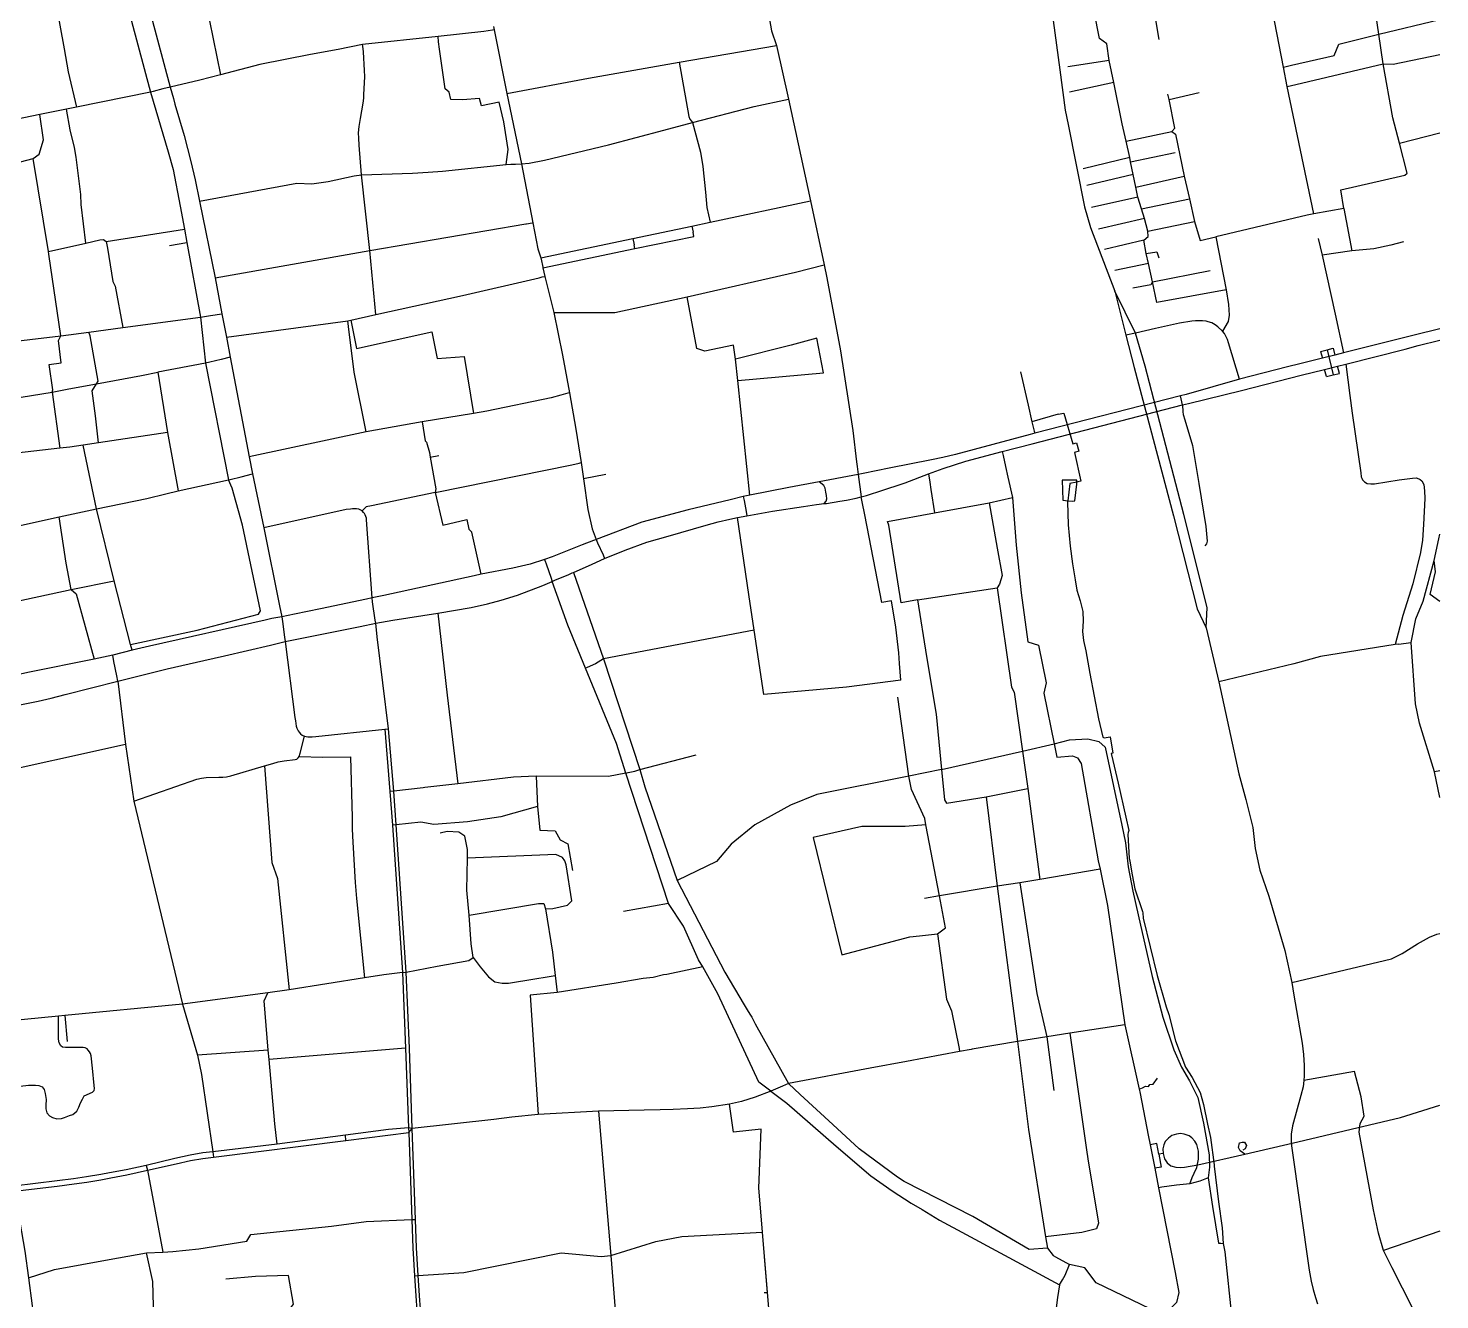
# Model space of a CAD drawing. Header units: inches. Extents: x 13422356 to 13429837, y 3670563 to 3675063.
# Drawn here: x 13427686 to 13429836, y 3672074 to 3674012 of the extents above; entities that cross this region are included whole.
import ezdxf

# ---------------------------------------------------------------- set-up
doc = ezdxf.new("R2010")
doc.units = ezdxf.units.IN
doc.header["$MEASUREMENT"] = 0

msp = doc.modelspace()

# ---------------------------------------------------------------- linework, layer by layer
for points in [[(13427700.8, 3674946.3), (13427706.7, 3674923.2), (13427725.2, 3674836.1), (13427767.2, 3674649.1), (13427769.8, 3674634.8), (13427805, 3674423.3), (13427826.2, 3674293.6), (13427841, 3674193.4), (13427847.6, 3674152.4), (13427853.1, 3674118.2), (13427862.6, 3674072.5), (13427873.4, 3674030.3), (13427902.6, 3673922.2), (13427907.4, 3673904.5)], [(13427935.4, 3674308.5), (13427950, 3674213.2), (13427945, 3674170.5), (13427961.7, 3674064.5), (13427957.1, 3674050.5), (13427979.4, 3673940.7)], [(13427795.8, 3674288.7), (13427814.2, 3674188), (13427843.8, 3674022.8), (13427872.5, 3673914.6), (13427899.4, 3673823.3), (13427907.1, 3673796.5), (13427917.9, 3673740.9), (13427924.4, 3673705.5), (13427928.1, 3673685.4), (13427949, 3673571.5), (13427956.6, 3673501.6), (13427991.2, 3673323.5)], [(13429217.6, 3674197.6), (13429227.8, 3674149.8), (13429234.6, 3674117.7), (13429247.4, 3674023.8), (13429257.7, 3673948.3), (13429266.1, 3673887.1), (13429270.6, 3673865), (13429295.5, 3673739.4), (13429304.7, 3673708.4), (13429341.5, 3673611.3)], [(13427702.5, 3674165.4), (13427707.6, 3674129.1), (13427710.6, 3674122.7), (13427719.9, 3674112.5), (13427722.1, 3674106.2), (13427723, 3674087.4), (13427724, 3674074.5), (13427729.4, 3674045.9), (13427734.6, 3674016.4), (13427740.9, 3673980.3), (13427747.3, 3673945.2), (13427759.8, 3673891.7)], [(13428806.5, 3674077), (13428818.7, 3674007.9), (13428826.3, 3673985.3), (13428844.6, 3673903.8), (13428877.8, 3673748.9), (13428898.6, 3673651.5), (13428902.8, 3673631.5), (13428923.4, 3673520.3), (13428942.2, 3673398.9), (13428948.1, 3673351)], [(13429453, 3674068.9), (13429434.8, 3674065.3), (13429396.4, 3674057.6), (13429402.8, 3674027.6), (13429408.7, 3673994.4)], [(13429743.6, 3674002.9), (13429736.9, 3674047.7), (13429836.4, 3674070.1)], [(13429598.5, 3673952.6), (13429578.7, 3674055)], [(13429511.3, 3673613.2), (13429405.3, 3673594.1), (13429398.8, 3673625.1), (13429392.8, 3673653.4), (13429389.5, 3673668.7), (13429385.7, 3673689), (13429392.1, 3673694.2), (13429391.8, 3673702.7), (13429386.7, 3673721.9), (13429382.2, 3673736.4), (13429376.4, 3673754.6), (13429373.4, 3673769.5), (13429369.5, 3673788.9), (13429365.6, 3673808.1), (13429364.2, 3673814.6), (13429358.7, 3673839.9), (13429352.9, 3673866.1), (13429340.7, 3673926.5), (13429340.1, 3673929.3), (13429332.9, 3673962.7), (13429329.3, 3673988), (13429318, 3673996.1), (13429310.1, 3674037.3)], [(13429598.5, 3673952.6), (13429610.8, 3673955.5), (13429675.6, 3673970.2), (13429682.5, 3673987.3), (13429743.6, 3674002.9), (13429836.4, 3674025.1)], [(13428380.3, 3674006.8), (13428310.8, 3673999.4), (13428195.6, 3673987.2), (13428158.5, 3673979.6), (13428116.1, 3673971.8), (13428038.9, 3673956.5), (13427979.4, 3673940.7), (13427947.8, 3673932.5), (13427902.6, 3673922.2)], [(13428311.3, 3673991.1), (13428310.8, 3673999.4)], [(13428393.7, 3674008.9), (13428380.3, 3674006.8)], [(13428396, 3674009.3), (13428393.7, 3674008.9)], [(13428395, 3674014.3), (13428396, 3674009.3), (13428415.5, 3673912.2), (13428437.5, 3673805.1), (13428454.9, 3673715.3), (13428462.4, 3673675.8), (13428467, 3673661.7), (13428468, 3673657.5)], [(13429774.9, 3673836.5), (13429764.9, 3673875.3), (13429750.5, 3673957.5), (13429743.6, 3674002.9)], [(13428195.9, 3673984.7), (13428195.6, 3673987.2)], [(13428197, 3673975.7), (13428195.9, 3673984.7)], [(13428313, 3673980), (13428311.3, 3673991.1)], [(13428414.4, 3673804.2), (13428417.3, 3673827.2), (13428410.8, 3673869.4), (13428403.9, 3673899.2), (13428376.7, 3673893.4), (13428374, 3673904.9), (13428347.9, 3673902.9), (13428329.9, 3673903.2), (13428327.5, 3673914.5), (13428321.7, 3673919.7), (13428313, 3673980)], [(13428415.5, 3673912.2), (13428539.6, 3673935.8), (13428677.7, 3673959.9), (13428826.3, 3673985.3)], [(13428216, 3673575.4), (13428206.5, 3673673.1), (13428193.8, 3673788.5), (13428190.4, 3673833.4), (13428189.9, 3673844.1), (13428189.6, 3673852.5), (13428190.4, 3673862.3), (13428192.3, 3673874.3), (13428196.8, 3673897.8), (13428197.4, 3673905.2), (13428197.7, 3673910.5), (13428199.1, 3673938.1), (13428198.7, 3673947.6), (13428197, 3673975.7)], [(13428677.7, 3673959.9), (13428692.6, 3673877.4), (13428694.4, 3673873.3), (13428696.9, 3673870.2), (13428698.3, 3673867.9), (13428710.6, 3673823.1), (13428713.8, 3673801.2), (13428717.9, 3673761.9), (13428720, 3673738.4), (13428725.1, 3673716.4)], [(13429332.9, 3673962.7), (13429270.1, 3673952.8)], [(13429604.2, 3673923), (13429617.1, 3673926.1), (13429750.5, 3673957.5), (13429765.7, 3673957.2), (13429836.4, 3673971.9)], [(13429644.8, 3673729), (13429604.2, 3673923), (13429598.5, 3673952.6)], [(13427876.8, 3673915.5), (13427872.5, 3673914.6), (13427759.8, 3673891.7), (13427744.7, 3673888.7), (13427703.8, 3673880.1), (13427623.2, 3673863.6), (13427523.4, 3673847.5), (13427441.2, 3673831.3)], [(13427891.6, 3673919.3), (13427876.8, 3673915.5)], [(13427902.6, 3673922.2), (13427891.6, 3673919.3)], [(13429340.1, 3673929.3), (13429272.5, 3673914.6)], [(13429424.4, 3673903.3), (13429470.1, 3673913.7)], [(13427907.4, 3673904.5), (13427909.8, 3673896.3)], [(13427909.8, 3673896.3), (13427923.7, 3673848.3), (13427934.2, 3673808.7), (13427940.4, 3673780.8), (13427947.3, 3673748.4), (13427970.9, 3673631.3), (13427981.1, 3673576.8), (13427988.3, 3673541.1), (13427993.9, 3673510.4), (13428022.8, 3673358.5), (13428027.9, 3673332.6), (13428045.1, 3673250.3)], [(13428437.5, 3673805.1), (13428449.6, 3673806), (13428472.6, 3673810.9), (13428570.1, 3673834.2), (13428654.3, 3673856.4), (13428698.3, 3673867.9), (13428792.2, 3673892.7), (13428844.6, 3673903.8)], [(13429428.3, 3673854.6), (13429433.1, 3673859.3), (13429424.4, 3673903.3), (13429422.1, 3673911.3)], [(13427693.9, 3673813.2), (13427702.9, 3673819.8), (13427709.5, 3673841.8), (13427703.8, 3673880.1)], [(13427774.2, 3673684.5), (13427767, 3673743.3), (13427766.3, 3673758.2), (13427759.5, 3673815.3), (13427757, 3673830.2), (13427750, 3673857.2), (13427744.7, 3673888.7)], [(13429358.7, 3673839.9), (13429428.3, 3673854.6)], [(13429428.3, 3673854.6), (13429433.7, 3673850.5), (13429447.1, 3673786.5), (13429455.2, 3673751.8), (13429462.7, 3673717.5), (13429471.5, 3673688.1), (13429495.4, 3673693.8)], [(13429774.9, 3673836.5), (13429836.4, 3673852.4)], [(13429690.4, 3673737), (13429685.7, 3673765.5), (13429776.9, 3673786.5), (13429783.5, 3673788.1), (13429786.7, 3673790.8), (13429774.9, 3673836.5)], [(13427623.7, 3673795.2), (13427693.9, 3673813.2)], [(13427735.9, 3673543.3), (13427717.7, 3673667.7), (13427717.1, 3673671.7), (13427693.9, 3673813.2)], [(13428193.8, 3673788.5), (13428271.6, 3673791), (13428295.5, 3673792.4), (13428317.4, 3673794.2), (13428414.4, 3673804.2), (13428421.3, 3673804.8)], [(13428421.3, 3673804.8), (13428428.4, 3673804.9)], [(13428428.4, 3673804.9), (13428437.5, 3673805.1)], [(13429364.2, 3673814.6), (13429293.4, 3673797.5)], [(13429365.6, 3673808.1), (13429433.4, 3673822.3)], [(13427947.3, 3673748.4), (13428095.3, 3673775.7), (13428118.6, 3673774.5), (13428143.2, 3673778.4), (13428182.6, 3673787), (13428193.8, 3673788.5)], [(13429369.5, 3673788.9), (13429298.7, 3673771.9)], [(13429373.4, 3673769.5), (13429447.1, 3673786.5)], [(13428467, 3673661.7), (13428607.4, 3673691.4), (13428697.1, 3673710.4), (13428725.1, 3673716.4), (13428877.8, 3673748.9)], [(13429376.4, 3673754.6), (13429305.9, 3673738.4)], [(13429382.2, 3673736.4), (13429455.2, 3673751.8)], [(13429386.7, 3673721.9), (13429316.4, 3673705.6)], [(13429690.4, 3673737), (13429644.8, 3673729), (13429634.5, 3673726.9), (13429495.4, 3673693.8)], [(13429690.4, 3673737), (13429702.6, 3673672.5)], [(13427717.1, 3673671.7), (13427774.2, 3673684.5), (13427795.4, 3673689.3), (13427800.9, 3673690), (13427805.3, 3673686.9), (13427924.4, 3673705.5)], [(13427970.9, 3673631.3), (13428206.5, 3673673.1), (13428444.5, 3673713.7), (13428445.5, 3673713.8)], [(13428445.5, 3673713.8), (13428454, 3673715.1)], [(13428454, 3673715.1), (13428454.9, 3673715.3)], [(13428697.1, 3673710.4), (13428699.1, 3673700.8)], [(13428700.4, 3673694.6), (13428699.1, 3673700.8)], [(13429391.8, 3673702.7), (13429462.7, 3673717.5)], [(13427805.3, 3673686.9), (13427806.9, 3673676.9), (13427815.1, 3673626), (13427818.8, 3673618.5), (13427830.4, 3673555.7)], [(13427901.5, 3673680.5), (13427928.1, 3673685.4)], [(13428470.4, 3673646.7), (13428610.4, 3673675.9), (13428700.4, 3673694.6)], [(13428607.4, 3673691.4), (13428609.2, 3673681.9)], [(13428610.4, 3673675.9), (13428609.2, 3673681.9)], [(13429385.7, 3673689), (13429325.9, 3673674.5)], [(13429495.4, 3673693.8), (13429511.3, 3673613.2)], [(13429651.4, 3673691.6), (13429657.5, 3673665.9), (13429676.9, 3673576.3), (13429689.8, 3673517)], [(13429736.3, 3673675.5), (13429702.6, 3673672.5), (13429657.5, 3673665.9)], [(13429761.9, 3673681.1), (13429736.3, 3673675.5)], [(13429781.1, 3673686.1), (13429761.9, 3673681.1)], [(13428468, 3673657.5), (13428469.7, 3673650.1)], [(13429389.5, 3673668.7), (13429405.6, 3673671.2), (13429408.3, 3673661.7)], [(13428464.6, 3673631.7), (13428469.2, 3673632.8)], [(13428469.2, 3673632.8), (13428473.3, 3673633.7)], [(13428469.7, 3673650.1), (13428470.2, 3673647.7), (13428470.4, 3673646.7), (13428473.3, 3673633.7), (13428487.1, 3673578.6), (13428500.1, 3673513.4), (13428510.6, 3673456.1), (13428520.7, 3673400.6), (13428528.7, 3673349.9), (13428532.2, 3673325.4)], [(13428487.1, 3673578.6), (13428580, 3673578.7), (13428690.2, 3673602.6), (13428855.3, 3673639.9), (13428898.6, 3673651.5)], [(13429392.8, 3673653.4), (13429341.5, 3673642.8)], [(13429398.8, 3673625.1), (13429486.6, 3673642.4)], [(13428173.2, 3673566), (13428177.8, 3673567), (13428216, 3673575.4), (13428347.7, 3673604.4), (13428464.6, 3673631.7)], [(13429341.5, 3673611.3), (13429358.4, 3673544), (13429370.8, 3673494.6)], [(13429387.6, 3673496.8), (13429373, 3673547), (13429341.5, 3673611.3)], [(13429398.8, 3673625.1), (13429396.4, 3673620.9), (13429368.9, 3673615.8)], [(13429511.3, 3673613.2), (13429514.6, 3673590.8), (13429515.5, 3673574.6), (13429514, 3673564.8), (13429505.3, 3673550.2)], [(13428785.4, 3673300.5), (13428767.3, 3673474.8), (13428763.8, 3673507.7), (13428760.5, 3673528.9), (13428717.2, 3673519.7), (13428704.9, 3673523.9), (13428690.2, 3673602.6)], [(13427735.9, 3673543.3), (13427778.9, 3673548.8), (13427830.4, 3673555.7), (13427949, 3673571.5), (13427951.9, 3673572)], [(13427951.9, 3673572), (13427963.9, 3673574.1)], [(13427963.9, 3673574.1), (13427981.1, 3673576.8)], [(13427790.1, 3673469.9), (13427792.7, 3673474.1), (13427780.7, 3673543.3), (13427778.9, 3673548.8)], [(13427988.3, 3673541.1), (13428173.2, 3673566)], [(13428201.2, 3673396.7), (13428182.9, 3673487.6), (13428174.2, 3673557.5), (13428173.2, 3673566)], [(13428177.8, 3673567), (13428186.2, 3673523.7), (13428301.2, 3673549.4), (13428309.4, 3673508.3), (13428350.5, 3673511.5), (13428364.6, 3673424.9)], [(13429531.4, 3673477.2), (13429514.9, 3673532.4), (13429513.3, 3673537.6), (13429510.8, 3673542.8), (13429508.4, 3673546.6), (13429505.3, 3673550.2), (13429498.3, 3673556.7), (13429494.2, 3673559.8), (13429489.3, 3673562.8), (13429483.9, 3673564.6), (13429480.4, 3673565.4), (13429475.3, 3673566), (13429471.1, 3673566.1), (13429464.5, 3673566), (13429458.7, 3673565.5), (13429439.9, 3673562.2), (13429403.4, 3673554.3), (13429373, 3673547), (13429358.4, 3673544)], [(13429836.4, 3673553.9), (13429797.7, 3673544.2)], [(13427059.1, 3673434.4), (13427105.3, 3673441.6), (13427275.5, 3673468.7), (13427280.1, 3673469.4), (13427359, 3673485.2), (13427375, 3673487.9), (13427487, 3673508.1), (13427527.1, 3673515.4), (13427561.7, 3673520.8), (13427600.1, 3673526.8), (13427641.1, 3673531.7), (13427735.9, 3673543.3)], [(13427722.6, 3673457.4), (13427723.6, 3673460.9), (13427718.5, 3673499.3), (13427736.3, 3673502.1), (13427732.3, 3673535.9), (13427735.9, 3673543.3)], [(13428767.3, 3673474.8), (13428898, 3673486.8), (13428887.4, 3673539.6), (13428848.6, 3673529), (13428763.8, 3673507.7)], [(13429781.4, 3673540.1), (13429751, 3673532.4), (13429689.8, 3673517), (13429676.8, 3673513.8), (13429657.6, 3673509), (13429623.1, 3673500.3), (13429604.3, 3673495.6), (13429531.4, 3673477.2), (13429450.1, 3673453.9)], [(13429797.7, 3673544.2), (13429781.4, 3673540.1)], [(13429783.7, 3673523), (13429803.7, 3673528.5)], [(13429803.7, 3673528.5), (13429836.4, 3673536.7)], [(13427980.4, 3673506.8), (13427962.9, 3673503)], [(13427993.9, 3673510.4), (13427980.4, 3673506.8)], [(13429453.9, 3673439.9), (13429534.3, 3673459.7), (13429625.6, 3673482.9), (13429660.8, 3673491.9), (13429680.6, 3673496.9), (13429693.2, 3673500.1), (13429783.7, 3673523)], [(13429655, 3673519.2), (13429664.9, 3673521.8), (13429674.2, 3673524.2)], [(13429655, 3673519.2), (13429657.6, 3673509)], [(13429664.9, 3673521.8), (13429674.2, 3673483.7)], [(13429674.2, 3673524.2), (13429676.8, 3673513.8)], [(13427615.1, 3673440.2), (13427722.6, 3673457.4), (13427748.2, 3673462.1), (13427790.1, 3673469.9), (13427859.1, 3673482.8), (13427883.7, 3673487.8)], [(13427962.9, 3673503), (13427956.6, 3673501.6), (13427883.7, 3673487.8)], [(13427883.7, 3673487.8), (13427898.5, 3673396)], [(13429197.9, 3673488.4), (13429209.3, 3673437.3)], [(13429370.8, 3673494.6), (13429431.1, 3673268.6)], [(13429446.5, 3673270.6), (13429400.8, 3673446), (13429387.6, 3673496.8)], [(13429663.7, 3673481), (13429660.8, 3673491.9)], [(13429663.7, 3673481), (13429674.2, 3673483.7), (13429683.5, 3673485.9)], [(13429683.5, 3673485.9), (13429680.6, 3673496.9)], [(13429693.2, 3673500.1), (13429699.5, 3673452.1)], [(13427793.3, 3673380.2), (13427788.6, 3673421.4), (13427784, 3673459.2), (13427790.1, 3673469.9)], [(13427722.6, 3673457.4), (13427734.3, 3673371.8)], [(13428497.9, 3673452.7), (13428483.1, 3673448.7), (13428384.9, 3673428.2), (13428364.6, 3673424.9), (13428286.5, 3673412.2), (13428201.2, 3673396.7), (13428022.8, 3673358.5)], [(13428508.2, 3673455.5), (13428497.9, 3673452.7)], [(13428510.6, 3673456.1), (13428508.2, 3673455.5)], [(13429450.1, 3673453.9), (13429441.5, 3673451.8), (13429219.5, 3673394.5), (13429212.8, 3673392.8)], [(13429215.7, 3673378.7), (13429444.7, 3673438), (13429453.9, 3673439.9)], [(13429444.7, 3673438), (13429441.5, 3673451.8)], [(13429699.5, 3673452.1), (13429702.9, 3673425.3)], [(13429209.3, 3673437.3), (13429215, 3673412)], [(13429255.2, 3673423.6), (13429215, 3673412)], [(13429255.2, 3673423.6), (13429264, 3673425.3), (13429277.4, 3673378.4), (13429283.3, 3673380.2), (13429286.9, 3673367.2), (13429280.2, 3673365.2), (13429289.7, 3673321.4), (13429285, 3673320.4)], [(13429444.7, 3673438), (13429445.3, 3673427.4)], [(13429445.3, 3673427.4), (13429445.5, 3673423.4), (13429448.1, 3673415.3)], [(13429702.9, 3673425.3), (13429716.3, 3673334.2), (13429717, 3673328.3), (13429717.6, 3673326.2), (13429718.8, 3673323.7), (13429721.6, 3673320.6), (13429726.1, 3673318.3), (13429731.4, 3673317.5), (13429737.2, 3673317.5), (13429774.8, 3673323.6), (13429794.7, 3673326.3), (13429801, 3673326.5), (13429806.6, 3673324.3), (13429809.4, 3673322), (13429812.4, 3673316.6), (13429813.1, 3673306.9), (13429813.5, 3673295.3), (13429811.9, 3673255.5), (13429810.1, 3673231.9), (13429807.2, 3673212.9), (13429795.5, 3673165.1), (13429780.4, 3673117.1), (13429768.4, 3673072.6)], [(13427898.5, 3673396), (13427793.3, 3673380.2), (13427770.1, 3673376.7)], [(13427898.5, 3673396), (13427915, 3673306.7)], [(13428286.5, 3673412.2), (13428290.8, 3673383.2), (13428293.1, 3673381.1), (13428297.6, 3673365.1), (13428298.8, 3673358.4), (13428307.2, 3673309.9), (13428306.2, 3673304.1)], [(13429215, 3673412), (13429218.7, 3673397.6)], [(13429218.7, 3673397.6), (13429219.5, 3673394.5)], [(13429448.1, 3673415.3), (13429459.7, 3673375.9)], [(13427770.1, 3673376.7), (13427749.6, 3673373.6), (13427734.3, 3673371.8), (13427628.5, 3673359.5)], [(13427790.1, 3673279.2), (13427770.1, 3673376.7)], [(13429212.8, 3673392.8), (13429098.7, 3673362.1), (13429079.5, 3673357.7), (13429062.4, 3673354.2), (13428998, 3673341.4), (13428958.1, 3673333.4), (13428950.4, 3673331.8), (13428942.4, 3673330.3), (13428891.1, 3673320.6), (13428845.1, 3673311.8), (13428785.4, 3673300.5), (13428775.5, 3673298.1), (13428755.5, 3673293.2), (13428691.5, 3673278.1), (13428621, 3673258.9), (13428551.4, 3673232.9)], [(13428922.7, 3673291), (13428932.9, 3673292.6), (13428947.5, 3673295.9), (13428955.3, 3673297.7), (13428963.2, 3673300), (13428968, 3673301.4), (13428983.7, 3673306.2), (13429022.2, 3673319.3), (13429057.6, 3673332.6), (13429079.9, 3673340.9), (13429114.5, 3673352.2), (13429169.9, 3673366.7), (13429215.7, 3673378.7)], [(13429459.7, 3673375.9), (13429469.3, 3673317.9), (13429480.3, 3673252.3), (13429482, 3673230), (13429481.1, 3673226), (13429478.4, 3673223)], [(13428298.8, 3673358.4), (13428311.7, 3673360.5)], [(13429169.9, 3673366.7), (13429171.5, 3673360.8)], [(13429171.5, 3673360.8), (13429175.1, 3673343.8)], [(13428010.7, 3673328.4), (13428027.9, 3673332.6)], [(13428306.2, 3673304.1), (13428514.6, 3673346.5)], [(13428514.6, 3673346.5), (13428525.7, 3673349)], [(13428525.7, 3673349), (13428528.7, 3673349.9)], [(13428566, 3673331.9), (13428532.2, 3673325.4)], [(13428948.1, 3673351), (13428949, 3673343.7), (13428950.4, 3673331.8), (13428955.3, 3673297.7)], [(13429057.6, 3673332.6), (13429059.6, 3673320.2)], [(13429175.1, 3673343.8), (13429178.6, 3673327.5), (13429185.8, 3673296.9)], [(13427644.3, 3673247.6), (13427733.3, 3673267.3), (13427790.1, 3673279.2), (13427867.1, 3673295.4), (13427896.2, 3673302.5), (13427915, 3673306.7), (13427991.2, 3673323.5), (13427993.9, 3673324.1)], [(13427842.3, 3673072.6), (13427943.9, 3673094.5), (13428037, 3673118.7), (13428040, 3673124.2), (13428012.8, 3673254.7), (13427997.2, 3673310.7), (13427991.2, 3673323.5)], [(13427993.9, 3673324.1), (13428010.7, 3673328.4)], [(13428532.2, 3673325.4), (13428538.9, 3673278.4), (13428545.3, 3673249), (13428551.4, 3673232.9)], [(13428902.1, 3673299.6), (13428901.3, 3673304.8), (13428900.3, 3673310.8), (13428898.3, 3673315.1), (13428891.1, 3673320.6)], [(13429059.6, 3673320.2), (13429061.2, 3673309)], [(13429261.5, 3673322.9), (13429262.5, 3673292.6), (13429266.6, 3673291.9), (13429269.7, 3673291.6), (13429276.8, 3673291), (13429280.6, 3673291.4), (13429283.7, 3673317), (13429283.6, 3673320.1), (13429283.6, 3673323.3), (13429261.5, 3673322.9)], [(13429285, 3673320.4), (13429283.6, 3673320.1), (13429273, 3673318.2), (13429269.7, 3673291.6), (13429269.6, 3673290.2), (13429270.6, 3673255.1), (13429273.4, 3673222.6), (13429277.1, 3673195.6), (13429281.1, 3673171.4), (13429283.5, 3673155.3), (13429288.7, 3673139.2), (13429293, 3673123), (13429293.1, 3673108.4), (13429292.3, 3673092.6), (13429294, 3673078.6), (13429297.1, 3673063.1), (13429303.2, 3673028.6), (13429316.4, 3672959.2), (13429323, 3672931.6), (13429325.2, 3672930.3)], [(13428306.2, 3673304.1), (13428209.2, 3673284.1), (13428201, 3673282.5), (13428195, 3673276.4)], [(13428306.2, 3673304.1), (13428318.1, 3673254.7), (13428354.3, 3673263.1), (13428357.6, 3673248.6), (13428361.9, 3673244.1)], [(13428775.5, 3673298.1), (13428776.9, 3673292.2)], [(13428776.9, 3673292.2), (13428779.9, 3673275.5)], [(13428887.3, 3673285.8), (13428899, 3673287.4), (13428902.2, 3673287.8), (13428922.7, 3673291)], [(13428899, 3673287.4), (13428901.9, 3673291.1), (13428902.7, 3673294.5), (13428902.1, 3673299.6)], [(13428956.9, 3673290), (13428955.3, 3673297.7)], [(13428960.8, 3673270.4), (13428956.9, 3673290)], [(13429061.2, 3673309), (13429066.7, 3673273.3)], [(13429066.7, 3673273.3), (13429150.1, 3673288.4), (13429185.8, 3673296.9)], [(13429150.1, 3673288.4), (13429162.4, 3673219.4), (13429169.8, 3673178), (13429165.7, 3673164.9), (13429162.1, 3673159), (13429184.3, 3673007.9), (13429188.4, 3673000.2), (13429200.8, 3672910), (13429209.1, 3672853.2)], [(13429185.8, 3673296.9), (13429191.4, 3673224.1), (13429199.1, 3673151.4), (13429208.9, 3673076.6), (13429225.4, 3673071.8), (13429237, 3673014.1), (13429233.5, 3672998.8), (13429249, 3672921.4)], [(13427752, 3673156.7), (13427744.2, 3673196.8), (13427733.3, 3673267.3)], [(13427817.3, 3673169.9), (13427790.1, 3673279.2)], [(13428195, 3673276.4), (13428193.1, 3673277.6), (13428189.8, 3673278.7), (13428186.4, 3673279.2), (13428183.7, 3673279.3), (13428180.4, 3673279.3), (13428177.4, 3673279), (13428170.9, 3673278.2), (13428045.1, 3673250.3)], [(13428210.4, 3673143.6), (13428201.8, 3673262.6), (13428201.4, 3673265.4), (13428200.7, 3673267.9), (13428199.8, 3673270.1), (13428198.7, 3673272.2), (13428197.3, 3673274.1), (13428195, 3673276.4)], [(13428517.1, 3673182.6), (13428545.6, 3673195.2), (13428564.4, 3673203.9), (13428595.6, 3673216.7), (13428628.5, 3673228.6), (13428661.1, 3673237.8), (13428719, 3673254.7), (13428737.4, 3673259.8), (13428755.3, 3673263.8), (13428766.6, 3673266.1), (13428781.1, 3673269), (13428820.1, 3673275.7), (13428867.4, 3673283), (13428887.3, 3673285.8)], [(13428779.9, 3673275.5), (13428781.1, 3673269)], [(13429015.5, 3673018.4), (13429013.5, 3673043.6), (13429012.7, 3673060.2), (13429007.7, 3673099.1), (13429001.1, 3673139.1), (13428986.6, 3673136.6), (13428960.8, 3673270.4)], [(13429041, 3673140.9), (13429016.3, 3673136.1), (13428997.3, 3673254.8), (13428995, 3673260.3), (13429066.7, 3673273.3)], [(13429431.1, 3673268.6), (13429466.9, 3673127.3), (13429480.5, 3673098)], [(13429480.5, 3673098), (13429482, 3673129.3), (13429446.5, 3673270.6)], [(13428045.1, 3673250.3), (13428069.3, 3673131.4), (13428072.7, 3673115.1)], [(13428807.1, 3672996.3), (13428792.3, 3673094.7), (13428784.2, 3673149), (13428766.6, 3673266.1)], [(13428530.3, 3673224.6), (13428484.4, 3673206.5), (13428472.9, 3673202), (13428451.1, 3673194.9), (13428424.6, 3673189.2), (13428376.4, 3673179.7), (13428365.6, 3673177.5), (13428227.8, 3673147.4), (13428210.4, 3673143.6)], [(13428376.4, 3673179.7), (13428361.9, 3673244.1)], [(13428547.6, 3673231.4), (13428530.3, 3673224.6)], [(13428551.4, 3673232.9), (13428549, 3673231.9), (13428547.6, 3673231.4)], [(13428551.4, 3673232.9), (13428553.7, 3673227.6)], [(13428553.7, 3673227.6), (13428561.9, 3673209.5)], [(13429793.1, 3673075.7), (13429800.1, 3673111.8), (13429811.1, 3673138.5), (13429828.1, 3673200.5), (13429834.9, 3673233.7), (13429836.5, 3673240.8)], [(13428561.9, 3673209.5), (13428564.4, 3673203.9)], [(13428472.9, 3673202), (13428474.2, 3673198.4), (13428474.6, 3673197.3), (13428475.7, 3673194.1)], [(13428475.7, 3673194.1), (13428482.3, 3673175.4)], [(13428509.6, 3673179.4), (13428514.9, 3673181.7), (13428517.1, 3673182.6)], [(13428517.1, 3673182.6), (13428562.8, 3673050.8), (13428618, 3672882.2)], [(13429836.5, 3673138.1), (13429822.1, 3673149), (13429830.1, 3673183.6), (13429828.1, 3673200.5)], [(13427664.8, 3673137.6), (13427752, 3673156.7), (13427817.3, 3673169.9)], [(13427844.5, 3673064), (13427842.3, 3673072.6), (13427817.3, 3673169.9)], [(13428215.6, 3673105.1), (13428241.8, 3673109.9), (13428310.5, 3673120.4), (13428361.1, 3673129.3), (13428385.8, 3673134.7), (13428406.7, 3673140.5), (13428431.8, 3673148.1), (13428470.4, 3673162.7), (13428484.6, 3673168.9)], [(13428482.3, 3673175.4), (13428484.6, 3673168.9)], [(13428484.6, 3673168.9), (13428488.6, 3673170.5)], [(13428596.5, 3672876.8), (13428582.2, 3672921.9), (13428535.3, 3673036.6), (13428508.5, 3673102.1), (13428484.6, 3673168.9)], [(13428488.6, 3673170.5), (13428509.6, 3673179.4)], [(13427752, 3673156.7), (13427759.6, 3673150), (13427786.8, 3673050.6)], [(13428210.4, 3673143.6), (13428201.5, 3673141.7), (13428131.8, 3673127.3), (13428092.2, 3673119.1), (13428072.7, 3673115.1)], [(13428211, 3673137.7), (13428210.4, 3673143.6)], [(13428214.8, 3673109.7), (13428211, 3673137.7)], [(13429041, 3673140.9), (13429162.1, 3673159)], [(13429041, 3673140.9), (13429054.9, 3673054.3), (13429069.6, 3672966.8), (13429077.6, 3672882.1)], [(13428310.5, 3673120.4), (13428324.5, 3672995.7), (13428340.8, 3672860.6)], [(13428047.2, 3673110), (13427871.2, 3673070), (13427844.5, 3673064), (13427815, 3673056.7), (13427786.8, 3673050.6), (13427686, 3673029.8), (13427587.7, 3673008.2)], [(13428057.3, 3673112.3), (13428047.2, 3673110)], [(13428072.7, 3673115.1), (13428057.3, 3673112.3)], [(13428072.7, 3673115.1), (13428073.9, 3673108)], [(13428073.9, 3673108), (13428076.9, 3673084.1)], [(13428077.7, 3673077.2), (13428192.2, 3673100.3), (13428215.6, 3673105.1)], [(13428215.6, 3673105.1), (13428214.8, 3673109.7)], [(13428235.3, 3672944.4), (13428218.1, 3673084.3), (13428215.6, 3673105.1)], [(13428792.3, 3673094.7), (13428562.8, 3673050.8)], [(13429480.5, 3673098), (13429499.9, 3673015.6), (13429530.5, 3672875.5), (13429541.2, 3672836.4), (13429551.8, 3672794), (13429555.5, 3672762), (13429562.5, 3672729), (13429576.2, 3672689.3), (13429600.3, 3672606.4), (13429611, 3672557.5), (13429614.3, 3672538.4), (13429626.9, 3672465), (13429628.8, 3672448.1), (13429630, 3672431.1), (13429630, 3672415.4), (13429629.2, 3672408.2), (13429628.2, 3672398.5), (13429624.9, 3672385.4), (13429612.3, 3672339.3), (13429610, 3672326.3), (13429610.1, 3672317.6), (13429610.6, 3672308.7), (13429637.7, 3672119.3), (13429640.7, 3672102.6), (13429643.5, 3672090), (13429647, 3672077.8), (13429650, 3672068)], [(13427822.8, 3673016.9), (13427898.2, 3673035.5), (13427953.9, 3673048.2), (13427985.1, 3673055.4), (13428055.2, 3673071.9), (13428077.7, 3673077.2)], [(13428076.9, 3673084.1), (13428077.7, 3673077.2)], [(13428077.7, 3673077.2), (13428092.6, 3672961.7), (13428093.3, 3672956.2), (13428094.5, 3672948.4), (13428095.6, 3672945.2), (13428097.6, 3672941.2), (13428099.1, 3672939.2), (13428101.2, 3672936.7), (13428103.6, 3672934.8), (13428107.1, 3672933), (13428109.9, 3672932.3), (13428112.4, 3672932.1), (13428114.8, 3672931.9), (13428119.1, 3672932), (13428124.4, 3672932.4), (13428229.7, 3672943.7), (13428235.3, 3672944.4)], [(13429773.4, 3673073.4), (13429768.4, 3673072.6), (13429655, 3673054.2), (13429614.2, 3673043.5), (13429499.9, 3673015.6)], [(13429773.4, 3673073.4), (13429793.1, 3673075.7)], [(13429836.5, 3672839.5), (13429828.6, 3672878.9), (13429805.7, 3672953), (13429799.6, 3672982.1), (13429793.1, 3673075.7)], [(13427816.9, 3673046.8), (13427815, 3673056.7)], [(13427821.1, 3673025.2), (13427816.9, 3673046.8)], [(13428537.9, 3673037.6), (13428535.3, 3673036.6)], [(13428550.2, 3673043), (13428537.9, 3673037.6)], [(13428562.8, 3673050.8), (13428550.2, 3673043)], [(13427597.2, 3672966.3), (13427641.3, 3672974.9), (13427663.5, 3672978.9), (13427701.6, 3672986.3), (13427721.3, 3672990.8), (13427742.5, 3672996.4), (13427822.8, 3673016.9)], [(13427822.8, 3673016.9), (13427821.1, 3673025.2)], [(13427822.8, 3673016.9), (13427834.7, 3672920.3), (13427847.3, 3672834), (13427921.4, 3672524.4), (13427944.2, 3672446.9), (13427950.4, 3672417.3), (13427967.6, 3672299.7), (13427968.4, 3672291.7)], [(13429015.5, 3673018.4), (13428932.7, 3673007.7), (13428807.1, 3672996.3)], [(13429071.5, 3672631.9), (13429083.6, 3672641.1), (13429074.3, 3672689.5), (13429053.5, 3672797.8), (13429052.3, 3672807.7), (13429032, 3672851.7), (13429027.7, 3672872), (13429011.1, 3672992.4)], [(13428262.2, 3672573.2), (13428246.8, 3672797.7), (13428243.1, 3672849.1), (13428235.3, 3672944.4)], [(13427847.3, 3672834), (13427943.4, 3672867.6), (13427950.1, 3672869.1), (13427957.3, 3672870), (13427976.7, 3672870.3), (13427983, 3672870.6), (13427988.4, 3672871.3), (13427994.9, 3672872.8), (13428046.5, 3672887.8), (13428059, 3672891.5), (13428067.3, 3672893.7), (13428076.3, 3672895.4), (13428093, 3672897.6), (13428095.4, 3672898.2), (13428097.6, 3672900), (13428099.1, 3672902.1), (13428100.8, 3672907.3), (13428107.1, 3672933)], [(13428229.7, 3672943.7), (13428237.3, 3672848.6), (13428241, 3672797.3), (13428256.4, 3672572.9)], [(13429077.6, 3672882.1), (13429200.8, 3672910), (13429249, 3672921.4), (13429272.3, 3672927.3), (13429300.3, 3672928.8), (13429317, 3672924.9), (13429327, 3672916.5), (13429352.4, 3672797.3), (13429357.6, 3672770.5), (13429361.6, 3672733.9), (13429368.7, 3672697), (13429376.9, 3672660.9), (13429398.2, 3672567), (13429414.6, 3672504.8), (13429431.4, 3672454.9), (13429443.2, 3672428.6), (13429455.2, 3672408), (13429468, 3672382.3), (13429476.8, 3672343.1), (13429485, 3672295.3), (13429485.7, 3672276.2), (13429483.7, 3672260.2), (13429490.5, 3672216.4), (13429499.4, 3672160.5), (13429503.1, 3672160.3), (13429506.7, 3672160), (13429508.9, 3672147.4), (13429519.5, 3672045.4)], [(13429325.2, 3672930.3), (13429334.2, 3672932.1), (13429338.7, 3672907.1), (13429336, 3672906.7), (13429338.4, 3672895.8), (13429346.4, 3672861.5), (13429358.5, 3672809.7), (13429363, 3672789.4), (13429362, 3672786.4), (13429361.3, 3672783), (13429363.4, 3672747.2), (13429364.2, 3672742.6)], [(13427834.7, 3672920.3), (13427614.2, 3672871.4)], [(13428099.1, 3672902.1), (13428135, 3672901), (13428177.3, 3672901.5), (13428179.7, 3672809.1), (13428180, 3672791.4), (13428180.8, 3672771.4), (13428184.4, 3672709.8), (13428186.3, 3672685.9), (13428198.4, 3672564.6)], [(13428618, 3672882.2), (13428703.7, 3672904.7)], [(13429249, 3672921.4), (13429253.4, 3672900.8), (13429276.8, 3672903), (13429284.7, 3672900), (13429290.3, 3672891.3), (13429316, 3672742.9), (13429319.1, 3672730.6), (13429330.2, 3672674.8), (13429356.9, 3672492.9), (13429378.5, 3672395), (13429379.4, 3672391.1), (13429392.8, 3672322.4), (13429394.7, 3672312.6), (13429395.2, 3672310.3), (13429402.3, 3672274.5), (13429408.2, 3672244.9), (13429433.3, 3672115.5), (13429438.8, 3672085.2), (13429435.3, 3672070.2), (13429425.7, 3672060.5), (13429409.2, 3672053.7), (13429312.9, 3672099.9), (13429296, 3672122.8), (13429272.3, 3672127.9)], [(13428046.5, 3672887.8), (13428057.6, 3672740.7), (13428066, 3672716.2), (13428083.6, 3672546.6)], [(13428600.2, 3672877.7), (13428610.4, 3672879.9)], [(13428610.4, 3672879.9), (13428618, 3672882.2)], [(13428618, 3672882.2), (13428625.6, 3672855.6), (13428675, 3672713.1), (13428747.3, 3672573.5), (13428777.1, 3672523.8), (13428783.2, 3672513.5), (13428786.7, 3672507.7), (13428788.4, 3672504.6), (13428793.9, 3672494.7), (13428844.3, 3672403.7)], [(13429077.6, 3672882.1), (13429027.7, 3672872), (13428887.7, 3672844), (13428847.7, 3672827.9), (13428793.3, 3672798), (13428756.9, 3672768.2), (13428734.8, 3672741.9), (13428675, 3672713.1)], [(13429077.6, 3672882.1), (13429082, 3672835.8), (13429085.2, 3672831.1), (13429145.3, 3672840.7)], [(13429836.5, 3672880.3), (13429828.6, 3672878.9)], [(13428596.5, 3672876.8), (13428570.1, 3672871.5), (13428460.3, 3672872.1), (13428425.8, 3672870.6), (13428340.8, 3672860.6), (13428290.6, 3672854.7), (13428288.1, 3672854.4), (13428243.1, 3672849.1), (13428237.3, 3672848.6)], [(13428460.3, 3672872.1), (13428462.2, 3672826.1)], [(13428596.5, 3672876.8), (13428600.2, 3672877.7)], [(13428817.5, 3672392), (13428799, 3672405.6), (13428736.9, 3672540.6), (13428713.7, 3672581.5), (13428707.6, 3672592.2), (13428684.3, 3672643.6), (13428661.6, 3672677.9), (13428596.5, 3672876.8)], [(13429145.3, 3672840.7), (13429209.1, 3672853.2)], [(13429145.3, 3672840.7), (13429162.4, 3672704.7), (13429193.5, 3672467.5)], [(13429209.1, 3672853.2), (13429227.1, 3672714.6)], [(13428462.2, 3672826.1), (13428406.4, 3672810), (13428355.6, 3672802.5), (13428304, 3672798.6), (13428284.2, 3672802.2), (13428246.8, 3672797.7), (13428241, 3672797.3)], [(13428462.2, 3672826.1), (13428465.8, 3672789.9), (13428489.1, 3672789), (13428496.5, 3672775.2), (13428508.2, 3672769), (13428515.6, 3672728.4)], [(13429053.5, 3672797.8), (13429022.3, 3672795.6), (13428976.3, 3672795.6), (13428956.3, 3672795.6), (13428882, 3672778.4), (13428925.5, 3672600), (13429029.1, 3672627), (13429044, 3672629), (13429071.5, 3672631.9)], [(13428357.9, 3672660.1), (13428354.4, 3672698.5), (13428355.7, 3672747.3), (13428355.3, 3672760.3), (13428351.2, 3672780.6), (13428342.2, 3672786.6), (13428324.6, 3672787.5), (13428313.8, 3672785.1)], [(13428474.3, 3672670), (13428485.3, 3672670.3), (13428508, 3672675.6), (13428514.3, 3672682.2), (13428505.9, 3672737.1), (13428503.8, 3672743.1), (13428500.3, 3672748.2), (13428490.1, 3672752.7), (13428355.7, 3672747.3)], [(13429319.1, 3672730.6), (13429227.1, 3672714.6), (13429196.7, 3672709.5), (13429162.4, 3672704.7), (13429074.3, 3672689.5), (13429051.5, 3672685.5)], [(13429364.2, 3672742.6), (13429367.8, 3672721.9), (13429372, 3672700.5), (13429383.9, 3672665.7), (13429384, 3672663.6)], [(13429196.7, 3672709.5), (13429222.9, 3672541), (13429237.9, 3672475), (13429248.6, 3672392.9)], [(13428256.4, 3672572.9), (13428262.2, 3672573.2), (13428309.4, 3672582.7), (13428357.4, 3672591.3), (13428364, 3672595.8), (13428361, 3672616.7), (13428357.9, 3672660.1), (13428463.8, 3672678), (13428471.9, 3672678), (13428474.3, 3672670), (13428485, 3672603.7), (13428489.2, 3672568.3), (13428492.2, 3672542.5)], [(13428661.6, 3672677.9), (13428592.9, 3672666)], [(13429384, 3672663.6), (13429384.5, 3672655.7), (13429406.2, 3672568.5), (13429419.7, 3672520.4), (13429423.8, 3672509), (13429433.9, 3672468.8), (13429449.2, 3672428.6), (13429459.5, 3672412.7), (13429471.3, 3672389.8), (13429476.5, 3672371.5), (13429482.7, 3672341.6), (13429487.2, 3672321.5), (13429492.8, 3672279.7), (13429493, 3672277.8)], [(13429071.5, 3672631.9), (13429085.3, 3672532.3), (13429092.5, 3672514.4), (13429104.2, 3672457.2), (13429105.1, 3672452.6)], [(13429802.4, 3672616.8), (13429820.7, 3672626.6), (13429832.1, 3672631.3), (13429836.5, 3672632.3)], [(13429611, 3672557.5), (13429763.1, 3672593.5), (13429779.3, 3672601.7)], [(13429779.3, 3672601.7), (13429802.4, 3672616.8)], [(13428364, 3672595.8), (13428375, 3672581.5), (13428387.5, 3672566.1), (13428397.2, 3672558.5), (13428408.2, 3672556.5), (13428417.9, 3672556.8), (13428430.1, 3672558.5), (13428446, 3672561), (13428489.2, 3672568.3)], [(13428713.7, 3672581.5), (13428658.9, 3672569.9), (13428654.1, 3672569.1), (13428638.4, 3672565.1), (13428623, 3672563.8), (13428581.9, 3672556.5), (13428492.2, 3672542.5), (13428450.9, 3672538.3), (13428463.3, 3672356.4)], [(13428256.4, 3672572.9), (13428228.1, 3672569.2), (13428198.4, 3672564.6), (13428083.6, 3672546.6), (13428051.5, 3672542.1), (13427921.4, 3672524.4), (13427742, 3672507.2), (13427732.4, 3672506.3), (13427654.8, 3672498.9), (13427624.8, 3672498.4)], [(13428256.4, 3672572.9), (13428261.2, 3672457.5), (13428265.6, 3672336.4)], [(13428271.2, 3672335.3), (13428267.1, 3672457.7), (13428262.2, 3672573.2)], [(13428065.8, 3672311.4), (13428062, 3672342.5), (13428053.4, 3672440.3), (13428052, 3672454.3), (13428045.7, 3672529.6), (13428051.5, 3672542.1)], [(13427661.4, 3672398), (13427686.8, 3672401), (13427697.5, 3672401.4), (13427702.4, 3672400.9), (13427707.6, 3672398.9), (13427710.4, 3672394.4), (13427712.2, 3672388.3), (13427713.7, 3672379.3), (13427713.4, 3672370.6), (13427713.3, 3672365.2), (13427714.7, 3672359.1), (13427718.7, 3672354.7), (13427723.1, 3672351.8), (13427730.1, 3672350.1), (13427736.8, 3672350.5), (13427741.7, 3672352.1), (13427749.1, 3672354.9), (13427754.4, 3672356.5), (13427760.2, 3672361.7), (13427763.2, 3672367.7), (13427765.9, 3672374.3), (13427768.8, 3672379.8), (13427771.8, 3672384.7), (13427784.5, 3672390.5), (13427786.7, 3672392.9), (13427787.2, 3672396.2), (13427786.4, 3672405.6), (13427784.7, 3672421.9), (13427782.6, 3672441.3), (13427782, 3672446), (13427781.4, 3672449.3), (13427779.8, 3672451.8), (13427777.5, 3672454.7), (13427776.1, 3672456.4), (13427773.2, 3672458.3), (13427770.1, 3672458.6), (13427767.4, 3672458.8), (13427758.5, 3672458.7), (13427750.8, 3672458.7), (13427743, 3672458.4), (13427738.6, 3672459), (13427736.1, 3672461.2), (13427733.4, 3672465.9), (13427732.6, 3672471.3), (13427732.7, 3672477.7), (13427732.4, 3672506.3)], [(13427742, 3672507.2), (13427745.5, 3672467.9)], [(13429356.9, 3672492.9), (13429273.1, 3672480.3), (13429237.9, 3672475), (13429193.5, 3672467.5), (13429124.4, 3672455.9), (13429122.7, 3672455.6), (13429105.1, 3672452.6)], [(13429273.1, 3672480.3), (13429298.3, 3672302.5), (13429300.5, 3672289.2), (13429316.6, 3672190.9), (13429313.4, 3672182.2), (13429291.3, 3672176.6), (13429236.1, 3672170.1)], [(13428052, 3672454.3), (13427944.2, 3672446.9)], [(13428261.2, 3672457.5), (13428053.4, 3672440.3)], [(13429105.1, 3672452.6), (13429024.2, 3672437.4), (13428968.9, 3672427.1), (13428844.3, 3672403.7)], [(13429193.5, 3672467.5), (13429210.1, 3672333.5), (13429236.1, 3672170.1), (13429238.8, 3672152.9), (13429247.8, 3672141.4), (13429251.1, 3672139.6), (13429272.3, 3672127.9)], [(13429378.5, 3672395), (13429383.5, 3672397.1), (13429388.1, 3672399.6), (13429393, 3672399), (13429394.7, 3672402.4), (13429399.7, 3672402.7), (13429406.6, 3672412.1)], [(13429795.2, 3672061), (13429764.1, 3672123.1), (13429750.7, 3672149.4), (13429743.4, 3672175.5), (13429735.7, 3672211.1), (13429713.8, 3672329.6), (13429715.4, 3672342.6), (13429721.5, 3672353.9), (13429716.7, 3672383.5), (13429706.6, 3672422), (13429629.2, 3672408.2)], [(13428817.5, 3672392), (13428793.6, 3672383), (13428772.7, 3672376.1), (13428754.4, 3672372.2), (13428727.6, 3672368.4), (13428709.8, 3672366), (13428690.6, 3672365.1), (13428669, 3672364), (13428648.8, 3672363.6), (13428624.7, 3672362.9), (13428555, 3672361.8), (13428463.3, 3672356.4), (13428423.2, 3672352.4), (13428395.5, 3672349.1), (13428271.2, 3672335.3)], [(13428828.3, 3672396.7), (13428817.5, 3672392)], [(13428817.5, 3672392), (13428842, 3672373.7), (13428916.9, 3672308.3), (13428970.1, 3672262.9), (13429002.3, 3672240.3), (13429031.2, 3672221.4), (13429048.2, 3672211.7), (13429074.7, 3672195.4), (13429115.2, 3672173.6), (13429257.4, 3672096.7)], [(13428835.4, 3672399.8), (13428828.3, 3672396.7)], [(13428844.3, 3672403.7), (13428835.4, 3672399.8)], [(13429238.8, 3672152.9), (13429211.1, 3672150.7), (13429125.4, 3672201.1), (13429020.5, 3672254.6), (13429010.7, 3672261.2), (13428952.2, 3672304.2), (13428912.2, 3672341.2), (13428862, 3672387.2), (13428844.3, 3672403.7)], [(13428822.6, 3671969.2), (13428820.5, 3671988.8), (13428812.5, 3672085.1), (13428804.8, 3672177.1), (13428802.3, 3672208), (13428799.3, 3672244.4), (13428802.6, 3672334), (13428760.5, 3672329.8), (13428754.4, 3672372.2)], [(13429466.3, 3672310.8), (13429463.3, 3672316.1), (13429458.9, 3672320.8), (13429454.8, 3672323.9), (13429447.1, 3672326.6), (13429441.7, 3672327.7), (13429435.3, 3672326.7), (13429428.3, 3672324.3), (13429423.2, 3672320.4), (13429418.4, 3672315.6), (13429416.3, 3672310.5), (13429414.6, 3672304), (13429415.3, 3672297.2), (13429417.2, 3672289.1), (13429421, 3672282.9), (13429426.9, 3672278.3), (13429434.6, 3672276), (13429441.1, 3672275.5), (13429447.8, 3672276.3), (13429467.8, 3672279.9), (13429539.7, 3672296.1), (13429620.2, 3672315), (13429701.6, 3672334.2), (13429776.6, 3672351.9), (13429836.5, 3672370.7)], [(13428555, 3672361.8), (13428573.6, 3672141.7)], [(13428265.6, 3672336.4), (13428235, 3672333.5), (13428169.4, 3672324.9), (13428065.8, 3672311.4), (13427967.6, 3672299.7), (13427952.4, 3672297.9), (13427933.1, 3672294.5), (13427909.9, 3672289.4), (13427866.2, 3672278.9), (13427835.3, 3672272.2), (13427810.4, 3672267.6), (13427797, 3672265), (13427775, 3672261.6), (13427755.5, 3672258.5), (13427730.3, 3672255.2), (13427664.6, 3672247.3)], [(13427665.2, 3672239.6), (13427730.5, 3672247.4), (13427756.1, 3672250.7), (13427775.5, 3672253.5), (13427796.8, 3672257), (13427812, 3672259.8), (13427836.4, 3672264.6), (13427867.8, 3672271.7), (13427911.9, 3672281.5), (13427933.7, 3672286.4), (13427952.5, 3672289.7), (13427968.4, 3672291.7), (13428170, 3672316.9), (13428266, 3672329), (13428271.2, 3672335.3)], [(13428170, 3672316.9), (13428169.4, 3672324.9)], [(13428265.6, 3672336.4), (13428266, 3672329), (13428270.6, 3672196.4)], [(13428271.2, 3672335.3), (13428265.6, 3672336.4)], [(13428276.4, 3672196.6), (13428271.2, 3672335.3)], [(13429405.6, 3672312.1), (13429395.2, 3672310.3)], [(13429408.6, 3672296), (13429405.6, 3672312.1)], [(13429455.7, 3672250.9), (13429459.5, 3672260.3), (13429462.4, 3672267.3), (13429466.2, 3672275.9), (13429468.9, 3672288.4), (13429469.2, 3672291.4), (13429468.9, 3672300.6), (13429467.4, 3672306.5), (13429466.3, 3672310.8)], [(13429539.7, 3672296.1), (13429532.5, 3672301.3), (13429530, 3672306.3), (13429531.2, 3672313.3), (13429535.7, 3672314.6), (13429539.1, 3672314.1), (13429541.9, 3672309.4), (13429540, 3672304), (13429536.4, 3672302)], [(13427866.2, 3672278.9), (13427867.8, 3672271.7), (13427891.4, 3672146.9)], [(13429415.3, 3672297.2), (13429408.6, 3672296)], [(13429408.6, 3672296), (13429412.2, 3672276.4)], [(13429493, 3672277.8), (13429499.5, 3672223.4), (13429505, 3672183.7), (13429506.7, 3672160)], [(13429412.2, 3672276.4), (13429402.3, 3672274.5)], [(13429483.7, 3672260.2), (13429471, 3672254.7), (13429455.7, 3672250.9)], [(13427665.2, 3672239.6), (13427681, 3672148.2), (13427686.7, 3672107.4), (13427692.5, 3672064.7), (13427703.5, 3671997.8), (13427721, 3671907.5)], [(13429413.1, 3672245.6), (13429408.2, 3672244.9)], [(13429435.6, 3672248.7), (13429413.1, 3672245.6)], [(13429455.7, 3672250.9), (13429435.6, 3672248.7)], [(13427866.5, 3672145.5), (13427891.4, 3672146.9), (13427906.5, 3672147.7), (13427946.3, 3672151.6), (13428019.1, 3672163.5), (13428025.4, 3672173.7), (13428148.1, 3672186.5), (13428201.2, 3672193.7), (13428270.6, 3672196.4)], [(13428270.6, 3672196.4), (13428276.4, 3672196.6)], [(13428270.6, 3672196.4), (13428272.2, 3672152.9), (13428274.5, 3672110.9), (13428277.1, 3672072.8), (13428280.4, 3672029.9), (13428283.9, 3671986.8), (13428288.2, 3671944.6)], [(13428296.7, 3671948.1), (13428296.3, 3671952.8), (13428293.1, 3671988.2), (13428286.2, 3672030.4), (13428282.9, 3672073.2), (13428280.4, 3672111.3), (13428278, 3672153.2), (13428276.4, 3672196.6)], [(13428573.6, 3672141.7), (13428642.6, 3672162.8), (13428681.9, 3672170.4), (13428804.8, 3672177.1)], [(13429836.5, 3672178.6), (13429750.7, 3672149.4)], [(13427686.7, 3672107.4), (13427726.2, 3672120.5), (13427809.8, 3672135.4), (13427866.5, 3672145.5)], [(13427703.5, 3671997.8), (13427809.2, 3672016.5), (13427871.2, 3672028.2), (13427877.6, 3672045.5), (13427876.4, 3672102.2), (13427866.5, 3672145.5)], [(13428274.5, 3672110.9), (13428280.4, 3672111.3), (13428350, 3672115.7), (13428498.1, 3672145.6), (13428559.3, 3672139.9), (13428573.6, 3672141.7)], [(13428573.6, 3672141.7), (13428582.5, 3672033.6), (13428441.6, 3671992.4), (13428443.4, 3671950.6)], [(13428807.3, 3672085.1), (13428812.5, 3672085.1), (13428807.9, 3672139.4)], [(13429265.8, 3672111.7), (13429272.3, 3672127.9)], [(13428108.3, 3671924.9), (13428093.6, 3672000.8), (13428083.4, 3672011.9), (13428077.6, 3672025.8), (13428076.8, 3672040.9), (13428081.3, 3672055.3), (13428090.3, 3672067.3), (13428082.6, 3672111.2), (13428032.4, 3672109.7), (13427987.6, 3672105.6)], [(13429262, 3672104.6), (13429265.8, 3672111.7)], [(13429257.4, 3672096.7), (13429254.1, 3672077.7), (13429246, 3672014.5)], [(13429257.4, 3672096.7), (13429262, 3672104.6)]]:
    msp.add_lwpolyline(points)

doc.saveas('drawing.dxf')
